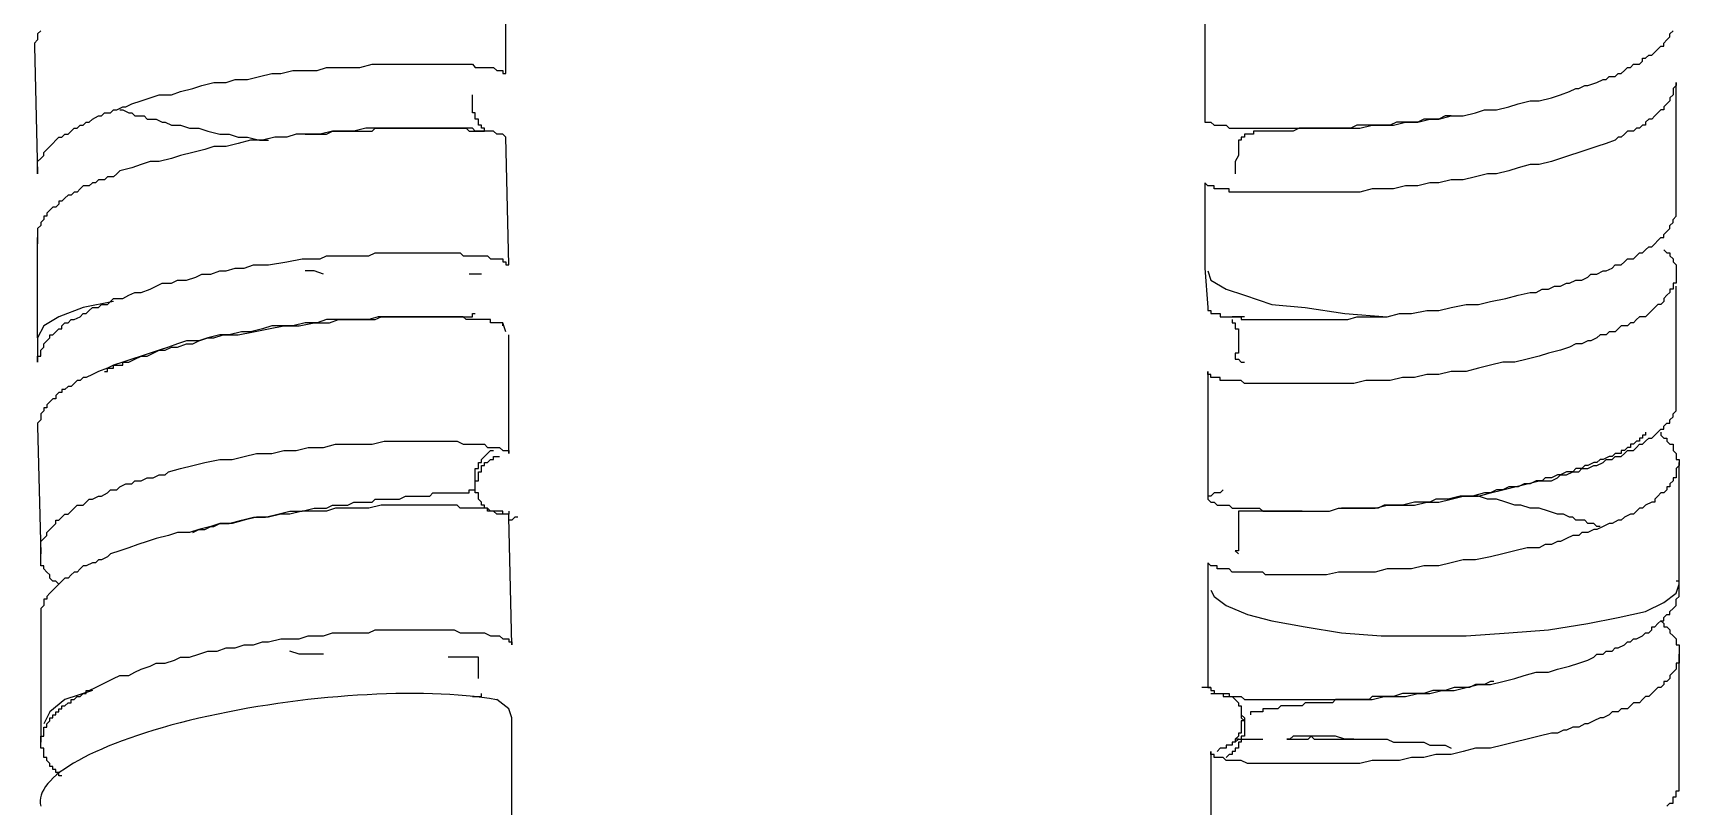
# Model space of a CAD drawing. Extents: x -1585 to -1165, y -4178 to -3881.
# Drawn here: x -1300.81 to -1284.7, y -4094.3 to -4086.74 of the extents above; entities that cross this region are included whole.
import ezdxf

# ---------------------------------------------------------------- set-up
doc = ezdxf.new("R2010")
doc.units = 0
doc.header["$LTSCALE"] = 7
doc.layers.add('DWG', color=7, linetype='CONTINUOUS')

msp = doc.modelspace()

# ---------------------------------------------------------------- linework, layer by layer
at = {"layer": 'DWG'}
for points in [[(-1300.735, -4086.715), (-1300.765, -4086.745), (-1300.765, -4086.775), (-1300.765, -4086.804), (-1300.794, -4086.834), (-1300.794, -4086.864), (-1300.765, -4088.113), (-1300.765, -4088.084), (-1300.765, -4088.054), (-1300.765, -4088.024), (-1300.765, -4087.994), (-1300.735, -4087.965), (-1300.705, -4087.935), (-1300.705, -4087.905), (-1300.675, -4087.875), (-1300.646, -4087.846), (-1300.616, -4087.816), (-1300.586, -4087.786), (-1300.556, -4087.756), (-1300.527, -4087.756), (-1300.497, -4087.727), (-1300.467, -4087.727), (-1300.437, -4087.697), (-1300.408, -4087.667), (-1300.378, -4087.667), (-1300.348, -4087.637), (-1300.318, -4087.637), (-1300.289, -4087.608), (-1300.259, -4087.608), (-1300.229, -4087.578), (-1300.17, -4087.548), (-1300.14, -4087.548), (-1300.11, -4087.518), (-1300.051, -4087.518), (-1300.021, -4087.489), (-1299.991, -4087.489), (-1299.932, -4087.459), (-1299.902, -4087.459), (-1299.842, -4087.429), (-1299.753, -4087.399), (-1299.664, -4087.37), (-1299.575, -4087.34), (-1299.456, -4087.34), (-1299.366, -4087.31), (-1299.247, -4087.28), (-1299.158, -4087.251), (-1299.039, -4087.221), (-1298.92, -4087.221), (-1298.831, -4087.191), (-1298.712, -4087.191), (-1298.593, -4087.161), (-1298.474, -4087.132), (-1298.385, -4087.132), (-1298.266, -4087.102), (-1298.147, -4087.102), (-1298.028, -4087.102), (-1297.938, -4087.072), (-1297.819, -4087.072), (-1297.7, -4087.072), (-1297.611, -4087.072), (-1297.492, -4087.042), (-1297.403, -4087.042), (-1297.314, -4087.042), (-1297.224, -4087.042), (-1297.105, -4087.042), (-1297.016, -4087.042), (-1296.957, -4087.042), (-1296.897, -4087.042), (-1296.867, -4087.042), (-1296.808, -4087.042), (-1296.778, -4087.042), (-1296.748, -4087.042), (-1296.719, -4087.042), (-1296.689, -4087.042), (-1296.629, -4087.042), (-1296.6, -4087.042), (-1296.57, -4087.042), (-1296.54, -4087.042), (-1296.51, -4087.042), (-1296.481, -4087.072), (-1296.451, -4087.072), (-1296.421, -4087.072), (-1296.391, -4087.072), (-1296.362, -4087.072), (-1296.332, -4087.072), (-1296.302, -4087.072), (-1296.272, -4087.102), (-1296.243, -4087.102), (-1296.213, -4087.102), (-1296.213, -4087.132), (-1296.183, -4087.132), (-1296.183, -4085.912)], [(-1289.341, -4086.328), (-1289.341, -4087.578), (-1289.341, -4087.608), (-1289.311, -4087.608), (-1289.281, -4087.608), (-1289.251, -4087.637), (-1289.222, -4087.637), (-1289.192, -4087.637), (-1289.162, -4087.637), (-1289.132, -4087.637), (-1289.103, -4087.667), (-1289.073, -4087.667), (-1289.043, -4087.667), (-1289.013, -4087.667), (-1288.984, -4087.667), (-1288.954, -4087.667), (-1288.924, -4087.667), (-1288.894, -4087.667), (-1288.865, -4087.667), (-1288.805, -4087.667), (-1288.775, -4087.667), (-1288.746, -4087.667), (-1288.716, -4087.667), (-1288.656, -4087.667), (-1288.597, -4087.667), (-1288.508, -4087.667), (-1288.418, -4087.667), (-1288.329, -4087.667), (-1288.21, -4087.667), (-1288.121, -4087.667), (-1288.032, -4087.667), (-1287.913, -4087.667), (-1287.823, -4087.667), (-1287.704, -4087.637), (-1287.585, -4087.637), (-1287.496, -4087.637), (-1287.377, -4087.608), (-1287.258, -4087.608), (-1287.139, -4087.578), (-1287.05, -4087.578), (-1286.931, -4087.548), (-1286.812, -4087.548), (-1286.693, -4087.518), (-1286.604, -4087.489), (-1286.485, -4087.489), (-1286.366, -4087.459), (-1286.276, -4087.429), (-1286.157, -4087.399), (-1286.068, -4087.399), (-1285.949, -4087.37), (-1285.86, -4087.34), (-1285.771, -4087.31), (-1285.711, -4087.28), (-1285.681, -4087.28), (-1285.622, -4087.251), (-1285.592, -4087.251), (-1285.503, -4087.221), (-1285.443, -4087.191), (-1285.414, -4087.191), (-1285.384, -4087.161), (-1285.324, -4087.161), (-1285.295, -4087.132), (-1285.265, -4087.132), (-1285.235, -4087.102), (-1285.205, -4087.072), (-1285.176, -4087.072), (-1285.146, -4087.042), (-1285.086, -4087.042), (-1285.057, -4087.013), (-1285.057, -4086.983), (-1285.027, -4086.983), (-1284.997, -4086.953), (-1284.967, -4086.953), (-1284.938, -4086.923), (-1284.908, -4086.894), (-1284.878, -4086.864), (-1284.848, -4086.864), (-1284.848, -4086.834), (-1284.819, -4086.804), (-1284.789, -4086.775), (-1284.789, -4086.745), (-1284.759, -4086.715)], [(-1289.311, -4089.065), (-1289.281, -4089.155), (-1289.132, -4089.244), (-1288.954, -4089.303), (-1288.686, -4089.393), (-1288.359, -4089.422), (-1287.972, -4089.482), (-1287.556, -4089.512), (-1287.437, -4089.482), (-1287.318, -4089.482), (-1287.169, -4089.452), (-1287.05, -4089.452), (-1286.931, -4089.422), (-1286.782, -4089.393), (-1286.663, -4089.393), (-1286.544, -4089.363), (-1286.395, -4089.333), (-1286.276, -4089.303), (-1286.157, -4089.274), (-1286.098, -4089.274), (-1286.038, -4089.244), (-1285.979, -4089.244), (-1285.919, -4089.214), (-1285.86, -4089.214), (-1285.8, -4089.184), (-1285.771, -4089.184), (-1285.711, -4089.155), (-1285.652, -4089.155), (-1285.592, -4089.125), (-1285.562, -4089.095), (-1285.503, -4089.095), (-1285.443, -4089.065), (-1285.414, -4089.065), (-1285.354, -4089.036), (-1285.324, -4089.006), (-1285.265, -4089.006), (-1285.235, -4088.976), (-1285.205, -4088.946), (-1285.146, -4088.946), (-1285.116, -4088.917), (-1285.086, -4088.887), (-1285.057, -4088.887), (-1285.027, -4088.857), (-1284.997, -4088.827), (-1284.967, -4088.827), (-1284.938, -4088.798), (-1284.908, -4088.768), (-1284.878, -4088.738), (-1284.848, -4088.738), (-1284.848, -4088.708), (-1284.819, -4088.679), (-1284.789, -4088.649), (-1284.789, -4088.619), (-1284.759, -4088.589), (-1284.759, -4088.56), (-1284.729, -4088.53), (-1284.729, -4088.5), (-1284.729, -4088.47), (-1284.729, -4087.221), (-1284.729, -4087.251), (-1284.759, -4087.28), (-1284.759, -4087.31), (-1284.759, -4087.34), (-1284.789, -4087.37), (-1284.789, -4087.399), (-1284.819, -4087.429), (-1284.848, -4087.459), (-1284.848, -4087.489), (-1284.878, -4087.489), (-1284.908, -4087.518), (-1284.938, -4087.548), (-1284.967, -4087.578), (-1284.997, -4087.578), (-1285.027, -4087.608), (-1285.027, -4087.637), (-1285.057, -4087.637), (-1285.086, -4087.667), (-1285.116, -4087.667), (-1285.146, -4087.697), (-1285.205, -4087.697), (-1285.235, -4087.727), (-1285.265, -4087.756), (-1285.295, -4087.756), (-1285.324, -4087.786), (-1285.414, -4087.816), (-1285.503, -4087.846), (-1285.592, -4087.875), (-1285.681, -4087.905), (-1285.771, -4087.935), (-1285.86, -4087.965), (-1285.949, -4087.994), (-1286.068, -4088.024), (-1286.157, -4088.024), (-1286.276, -4088.054), (-1286.366, -4088.084), (-1286.485, -4088.113), (-1286.574, -4088.113), (-1286.693, -4088.143), (-1286.812, -4088.173), (-1286.931, -4088.173), (-1287.05, -4088.203), (-1287.139, -4088.203), (-1287.258, -4088.232), (-1287.377, -4088.232), (-1287.496, -4088.262), (-1287.585, -4088.262), (-1287.704, -4088.262), (-1287.823, -4088.292), (-1287.913, -4088.292), (-1288.032, -4088.292), (-1288.121, -4088.292), (-1288.21, -4088.292), (-1288.299, -4088.292), (-1288.418, -4088.292), (-1288.508, -4088.292), (-1288.567, -4088.292), (-1288.656, -4088.292), (-1288.746, -4088.292), (-1288.775, -4088.292), (-1288.805, -4088.292), (-1288.835, -4088.292), (-1288.894, -4088.292), (-1288.924, -4088.292), (-1288.954, -4088.292), (-1288.984, -4088.292), (-1289.013, -4088.292), (-1289.043, -4088.292), (-1289.073, -4088.292), (-1289.103, -4088.292), (-1289.103, -4088.262), (-1289.132, -4088.262), (-1289.162, -4088.262), (-1289.192, -4088.262), (-1289.222, -4088.262), (-1289.251, -4088.262), (-1289.251, -4088.232), (-1289.281, -4088.232), (-1289.311, -4088.232), (-1289.341, -4088.203), (-1289.341, -4089.036), (-1289.311, -4089.422), (-1289.311, -4089.452), (-1289.281, -4089.452), (-1289.281, -4089.482), (-1289.251, -4089.482), (-1289.222, -4089.482), (-1289.192, -4089.482), (-1289.192, -4089.512), (-1289.162, -4089.512), (-1289.132, -4089.512), (-1289.103, -4089.512), (-1289.073, -4089.512), (-1289.043, -4089.512), (-1289.013, -4089.512), (-1288.984, -4089.512), (-1288.984, -4089.541), (-1288.954, -4089.541), (-1288.924, -4089.541), (-1288.894, -4089.541), (-1288.865, -4089.541), (-1288.835, -4089.541), (-1288.805, -4089.541), (-1288.775, -4089.541), (-1288.746, -4089.541), (-1288.716, -4089.541), (-1288.686, -4089.541), (-1288.627, -4089.541), (-1288.597, -4089.541), (-1288.567, -4089.541), (-1288.537, -4089.541), (-1288.508, -4089.541), (-1288.448, -4089.541), (-1288.418, -4089.541), (-1288.389, -4089.541), (-1288.359, -4089.541), (-1288.299, -4089.541), (-1288.27, -4089.541), (-1288.24, -4089.541), (-1288.18, -4089.541), (-1288.151, -4089.541), (-1288.091, -4089.541), (-1288.061, -4089.541), (-1288.032, -4089.541), (-1287.972, -4089.541), (-1287.942, -4089.541), (-1287.853, -4089.512), (-1287.764, -4089.512), (-1287.645, -4089.512), (-1287.556, -4089.512)], [(-1298.147, -4087.727), (-1297.998, -4087.727), (-1297.938, -4087.727), (-1297.879, -4087.697), (-1297.819, -4087.697), (-1297.76, -4087.697), (-1297.73, -4087.697), (-1297.7, -4087.697), (-1297.671, -4087.697), (-1297.641, -4087.697), (-1297.581, -4087.697), (-1297.552, -4087.697), (-1297.492, -4087.697), (-1297.462, -4087.667), (-1297.403, -4087.667), (-1297.373, -4087.667), (-1297.343, -4087.667), (-1297.284, -4087.667), (-1297.254, -4087.667), (-1297.195, -4087.667), (-1297.165, -4087.667), (-1297.135, -4087.667), (-1297.105, -4087.667), (-1297.046, -4087.667), (-1297.016, -4087.667), (-1296.986, -4087.667), (-1296.957, -4087.667), (-1296.897, -4087.667), (-1296.867, -4087.667), (-1296.838, -4087.667), (-1296.808, -4087.667), (-1296.778, -4087.667), (-1296.748, -4087.667), (-1296.719, -4087.667), (-1296.689, -4087.667), (-1296.659, -4087.667), (-1296.629, -4087.667), (-1296.6, -4087.667), (-1296.57, -4087.667), (-1296.54, -4087.697), (-1296.51, -4087.697), (-1296.481, -4087.697), (-1296.451, -4087.697), (-1296.421, -4087.697), (-1296.391, -4087.697), (-1296.391, -4087.667), (-1296.421, -4087.667), (-1296.421, -4087.637), (-1296.451, -4087.637), (-1296.451, -4087.608), (-1296.451, -4087.578), (-1296.481, -4087.578), (-1296.481, -4087.548), (-1296.481, -4087.518), (-1296.51, -4087.518), (-1296.51, -4087.489), (-1296.51, -4087.459), (-1296.51, -4087.429), (-1296.51, -4087.399), (-1296.51, -4087.37), (-1296.51, -4087.34)], [(-1299.961, -4087.489), (-1299.932, -4087.489), (-1299.872, -4087.518), (-1299.842, -4087.518), (-1299.813, -4087.548), (-1299.753, -4087.548), (-1299.723, -4087.548), (-1299.694, -4087.578), (-1299.634, -4087.578), (-1299.604, -4087.578), (-1299.545, -4087.608), (-1299.515, -4087.608), (-1299.456, -4087.637), (-1299.366, -4087.637), (-1299.277, -4087.667), (-1299.188, -4087.667), (-1299.099, -4087.697), (-1298.98, -4087.727), (-1298.89, -4087.727), (-1298.801, -4087.756), (-1298.712, -4087.756), (-1298.593, -4087.786), (-1298.504, -4087.786)], [(-1286.931, -4087.548), (-1286.99, -4087.548), (-1287.05, -4087.578), (-1287.139, -4087.578), (-1287.199, -4087.578), (-1287.258, -4087.608), (-1287.318, -4087.608), (-1287.407, -4087.608), (-1287.466, -4087.608), (-1287.526, -4087.637), (-1287.615, -4087.637), (-1287.675, -4087.637), (-1287.734, -4087.637), (-1287.794, -4087.637), (-1287.853, -4087.637), (-1287.913, -4087.667), (-1287.972, -4087.667), (-1288.061, -4087.667), (-1288.121, -4087.667), (-1288.151, -4087.667), (-1288.21, -4087.667), (-1288.27, -4087.667), (-1288.329, -4087.667), (-1288.389, -4087.667), (-1288.418, -4087.667), (-1288.478, -4087.697), (-1288.508, -4087.697), (-1288.537, -4087.697), (-1288.567, -4087.697), (-1288.597, -4087.697), (-1288.627, -4087.697), (-1288.656, -4087.697), (-1288.686, -4087.697), (-1288.716, -4087.697), (-1288.746, -4087.697), (-1288.775, -4087.697), (-1288.805, -4087.697), (-1288.835, -4087.697), (-1288.865, -4087.697), (-1288.865, -4087.727), (-1288.894, -4087.727), (-1288.924, -4087.727), (-1288.954, -4087.727), (-1288.954, -4087.756), (-1288.984, -4087.756), (-1288.984, -4087.786), (-1289.013, -4087.786), (-1289.013, -4087.816), (-1289.013, -4087.846), (-1289.013, -4087.875), (-1289.013, -4087.905), (-1289.013, -4087.935), (-1289.043, -4087.994), (-1289.043, -4088.024), (-1289.043, -4088.054), (-1289.043, -4088.084), (-1289.043, -4088.113)], [(-1300.765, -4089.72), (-1300.765, -4089.958), (-1300.765, -4089.928), (-1300.765, -4089.898), (-1300.735, -4089.898), (-1300.735, -4089.869), (-1300.735, -4089.839), (-1300.705, -4089.809), (-1300.705, -4089.779), (-1300.675, -4089.75), (-1300.646, -4089.72), (-1300.646, -4089.69), (-1300.616, -4089.69), (-1300.586, -4089.66), (-1300.556, -4089.631), (-1300.527, -4089.631), (-1300.527, -4089.601), (-1300.497, -4089.571), (-1300.467, -4089.571), (-1300.437, -4089.541), (-1300.408, -4089.541), (-1300.348, -4089.512), (-1300.318, -4089.482), (-1300.289, -4089.482), (-1300.259, -4089.452), (-1300.229, -4089.422), (-1300.17, -4089.422), (-1300.14, -4089.393), (-1300.08, -4089.393), (-1300.051, -4089.363), (-1300.021, -4089.333), (-1299.932, -4089.333), (-1299.872, -4089.303), (-1299.813, -4089.274), (-1299.753, -4089.274), (-1299.664, -4089.244), (-1299.604, -4089.214), (-1299.545, -4089.184), (-1299.456, -4089.184), (-1299.396, -4089.155), (-1299.307, -4089.155), (-1299.218, -4089.125), (-1299.158, -4089.095), (-1299.069, -4089.095), (-1298.98, -4089.065), (-1298.92, -4089.065), (-1298.831, -4089.036), (-1298.742, -4089.036), (-1298.652, -4089.006), (-1298.504, -4089.006), (-1298.325, -4088.976), (-1298.176, -4088.946), (-1297.998, -4088.946), (-1297.938, -4088.917), (-1297.849, -4088.917), (-1297.76, -4088.917), (-1297.7, -4088.917), (-1297.611, -4088.917), (-1297.522, -4088.917), (-1297.462, -4088.887), (-1297.373, -4088.887), (-1297.314, -4088.887), (-1297.254, -4088.887), (-1297.165, -4088.887), (-1297.105, -4088.887), (-1297.046, -4088.887), (-1296.986, -4088.887), (-1296.927, -4088.887), (-1296.867, -4088.887), (-1296.808, -4088.887), (-1296.748, -4088.887), (-1296.689, -4088.887), (-1296.629, -4088.887), (-1296.6, -4088.917), (-1296.54, -4088.917), (-1296.51, -4088.917), (-1296.451, -4088.917), (-1296.421, -4088.917), (-1296.391, -4088.917), (-1296.362, -4088.917), (-1296.332, -4088.946), (-1296.302, -4088.946), (-1296.272, -4088.946), (-1296.243, -4088.946), (-1296.213, -4088.946), (-1296.213, -4088.976), (-1296.183, -4088.976), (-1296.183, -4089.006), (-1296.153, -4089.006), (-1296.183, -4087.756), (-1296.213, -4087.727), (-1296.243, -4087.727), (-1296.272, -4087.727), (-1296.302, -4087.697), (-1296.332, -4087.697), (-1296.362, -4087.697), (-1296.391, -4087.697), (-1296.421, -4087.697), (-1296.451, -4087.697), (-1296.481, -4087.697), (-1296.51, -4087.667), (-1296.57, -4087.667), (-1296.6, -4087.667), (-1296.629, -4087.667), (-1296.659, -4087.667), (-1296.689, -4087.667), (-1296.719, -4087.667), (-1296.778, -4087.667), (-1296.808, -4087.667), (-1296.838, -4087.667), (-1296.897, -4087.667), (-1296.927, -4087.667), (-1296.986, -4087.667), (-1297.016, -4087.667), (-1297.076, -4087.667), (-1297.165, -4087.667), (-1297.254, -4087.667), (-1297.343, -4087.667), (-1297.462, -4087.667), (-1297.552, -4087.667), (-1297.671, -4087.697), (-1297.76, -4087.697), (-1297.879, -4087.697), (-1297.998, -4087.727), (-1298.117, -4087.727), (-1298.236, -4087.727), (-1298.325, -4087.756), (-1298.444, -4087.756), (-1298.563, -4087.786), (-1298.682, -4087.786), (-1298.801, -4087.816), (-1298.92, -4087.846), (-1299.039, -4087.846), (-1299.128, -4087.875), (-1299.247, -4087.905), (-1299.366, -4087.935), (-1299.456, -4087.965), (-1299.575, -4087.994), (-1299.664, -4087.994), (-1299.753, -4088.024), (-1299.842, -4088.054), (-1299.961, -4088.084), (-1299.991, -4088.113), (-1300.021, -4088.143), (-1300.08, -4088.143), (-1300.11, -4088.173), (-1300.17, -4088.173), (-1300.199, -4088.203), (-1300.229, -4088.203), (-1300.259, -4088.232), (-1300.318, -4088.232), (-1300.348, -4088.262), (-1300.378, -4088.292), (-1300.408, -4088.292), (-1300.437, -4088.322), (-1300.467, -4088.322), (-1300.497, -4088.351), (-1300.527, -4088.381), (-1300.556, -4088.381), (-1300.556, -4088.411), (-1300.586, -4088.441), (-1300.616, -4088.441), (-1300.646, -4088.47), (-1300.675, -4088.5), (-1300.675, -4088.53), (-1300.705, -4088.53), (-1300.705, -4088.56), (-1300.735, -4088.589), (-1300.735, -4088.619), (-1300.765, -4088.649), (-1300.765, -4088.679), (-1300.765, -4088.708), (-1300.765, -4088.738), (-1300.765, -4088.768), (-1300.765, -4088.798)], [(-1300.021, -4089.363), (-1300.318, -4089.422), (-1300.556, -4089.512), (-1300.705, -4089.601), (-1300.765, -4089.72), (-1300.765, -4088.738)], [(-1284.848, -4088.857), (-1284.819, -4088.887), (-1284.789, -4088.887), (-1284.789, -4088.917), (-1284.759, -4088.946), (-1284.759, -4088.976), (-1284.729, -4089.006), (-1284.729, -4089.036), (-1284.729, -4089.065), (-1284.729, -4089.095), (-1284.729, -4089.125), (-1284.729, -4089.155), (-1284.729, -4089.184), (-1284.759, -4089.184), (-1284.759, -4089.214), (-1284.759, -4089.244), (-1284.789, -4089.244), (-1284.789, -4089.274), (-1284.819, -4089.303), (-1284.848, -4089.333), (-1284.848, -4089.363), (-1284.878, -4089.393), (-1284.908, -4089.393), (-1284.938, -4089.422), (-1284.967, -4089.452), (-1284.997, -4089.482), (-1285.027, -4089.512), (-1285.086, -4089.512), (-1285.116, -4089.541), (-1285.146, -4089.571), (-1285.176, -4089.571), (-1285.205, -4089.601), (-1285.265, -4089.601), (-1285.295, -4089.631), (-1285.324, -4089.66), (-1285.384, -4089.66), (-1285.414, -4089.69), (-1285.473, -4089.69), (-1285.503, -4089.72), (-1285.562, -4089.75), (-1285.592, -4089.75), (-1285.652, -4089.779), (-1285.711, -4089.779), (-1285.771, -4089.809), (-1285.86, -4089.839), (-1285.979, -4089.869), (-1286.068, -4089.898), (-1286.187, -4089.928), (-1286.306, -4089.958), (-1286.425, -4089.958), (-1286.544, -4089.988), (-1286.663, -4090.017), (-1286.782, -4090.047), (-1286.931, -4090.047), (-1287.05, -4090.077), (-1287.169, -4090.077), (-1287.288, -4090.107), (-1287.407, -4090.107), (-1287.526, -4090.136), (-1287.645, -4090.136), (-1287.764, -4090.136), (-1287.883, -4090.166), (-1288.002, -4090.166), (-1288.061, -4090.166), (-1288.121, -4090.166), (-1288.151, -4090.166), (-1288.21, -4090.166), (-1288.27, -4090.166), (-1288.329, -4090.166), (-1288.359, -4090.166), (-1288.418, -4090.166), (-1288.478, -4090.166), (-1288.508, -4090.166), (-1288.567, -4090.166), (-1288.597, -4090.166), (-1288.656, -4090.166), (-1288.686, -4090.166), (-1288.746, -4090.166), (-1288.775, -4090.166), (-1288.805, -4090.166), (-1288.865, -4090.166), (-1288.894, -4090.166), (-1288.924, -4090.166), (-1288.954, -4090.166), (-1288.984, -4090.136), (-1289.013, -4090.136), (-1289.043, -4090.136), (-1289.073, -4090.136), (-1289.103, -4090.136), (-1289.132, -4090.136), (-1289.162, -4090.136), (-1289.192, -4090.136), (-1289.192, -4090.107), (-1289.222, -4090.107), (-1289.251, -4090.107), (-1289.281, -4090.107), (-1289.281, -4090.077), (-1289.311, -4090.077), (-1289.311, -4090.047), (-1289.311, -4091.297)], [(-1297.968, -4089.095), (-1298.057, -4089.065), (-1298.147, -4089.065)], [(-1296.421, -4089.095), (-1296.451, -4089.095), (-1296.481, -4089.095), (-1296.51, -4089.095), (-1296.54, -4089.095)], [(-1289.162, -4091.207), (-1289.192, -4091.237), (-1289.222, -4091.237), (-1289.251, -4091.237), (-1289.281, -4091.267), (-1289.311, -4091.267), (-1289.311, -4091.297), (-1289.281, -4091.326), (-1289.251, -4091.326), (-1289.222, -4091.356), (-1289.192, -4091.356), (-1289.162, -4091.356), (-1289.132, -4091.356), (-1289.103, -4091.356), (-1289.073, -4091.386), (-1289.043, -4091.386), (-1289.013, -4091.386), (-1288.984, -4091.386), (-1288.954, -4091.386), (-1288.924, -4091.386), (-1288.894, -4091.386), (-1288.835, -4091.386), (-1288.805, -4091.386), (-1288.775, -4091.416), (-1288.716, -4091.416), (-1288.686, -4091.416), (-1288.627, -4091.416), (-1288.597, -4091.416), (-1288.537, -4091.416), (-1288.508, -4091.416), (-1288.448, -4091.416), (-1288.389, -4091.416), (-1288.359, -4091.416), (-1288.299, -4091.416), (-1288.24, -4091.416), (-1288.121, -4091.416), (-1288.032, -4091.386), (-1287.913, -4091.386), (-1287.794, -4091.386), (-1287.675, -4091.386), (-1287.556, -4091.356), (-1287.437, -4091.356), (-1287.288, -4091.356), (-1287.169, -4091.326), (-1287.05, -4091.326), (-1286.931, -4091.297), (-1286.812, -4091.267), (-1286.663, -4091.267), (-1286.544, -4091.237), (-1286.425, -4091.207), (-1286.306, -4091.178), (-1286.187, -4091.148), (-1286.068, -4091.118), (-1285.949, -4091.118), (-1285.89, -4091.088), (-1285.86, -4091.059), (-1285.8, -4091.059), (-1285.741, -4091.029), (-1285.681, -4091.029), (-1285.652, -4090.999), (-1285.592, -4090.999), (-1285.533, -4090.969), (-1285.503, -4090.969), (-1285.443, -4090.94), (-1285.414, -4090.91), (-1285.354, -4090.91), (-1285.324, -4090.88), (-1285.265, -4090.88), (-1285.235, -4090.85), (-1285.205, -4090.821), (-1285.146, -4090.821), (-1285.116, -4090.791), (-1285.086, -4090.761), (-1285.057, -4090.761), (-1285.027, -4090.731), (-1284.997, -4090.702), (-1284.967, -4090.702), (-1284.938, -4090.672), (-1284.908, -4090.642), (-1284.878, -4090.612), (-1284.848, -4090.612), (-1284.848, -4090.583), (-1284.819, -4090.553), (-1284.789, -4090.553), (-1284.789, -4090.523), (-1284.759, -4090.493), (-1284.759, -4090.464), (-1284.729, -4090.434), (-1284.729, -4090.404), (-1284.729, -4090.374), (-1284.729, -4090.345), (-1284.729, -4090.315), (-1284.729, -4089.214)], [(-1296.213, -4089.601), (-1296.213, -4089.571), (-1296.243, -4089.571), (-1296.272, -4089.571), (-1296.302, -4089.571), (-1296.332, -4089.571), (-1296.332, -4089.541), (-1296.362, -4089.541), (-1296.391, -4089.541), (-1296.421, -4089.541), (-1296.451, -4089.541), (-1296.481, -4089.541), (-1296.51, -4089.541), (-1296.54, -4089.541), (-1296.57, -4089.541), (-1296.6, -4089.512), (-1296.629, -4089.512), (-1296.659, -4089.512), (-1296.689, -4089.512), (-1296.719, -4089.512), (-1296.778, -4089.512), (-1296.808, -4089.512), (-1296.838, -4089.512), (-1296.927, -4089.512), (-1296.986, -4089.512), (-1297.076, -4089.512), (-1297.165, -4089.512), (-1297.254, -4089.512), (-1297.343, -4089.512), (-1297.433, -4089.512), (-1297.522, -4089.541), (-1297.641, -4089.541), (-1297.73, -4089.541), (-1297.849, -4089.541), (-1297.938, -4089.541), (-1298.028, -4089.571), (-1298.147, -4089.571), (-1298.266, -4089.601), (-1298.355, -4089.601), (-1298.474, -4089.601), (-1298.563, -4089.631), (-1298.682, -4089.66), (-1298.771, -4089.66), (-1298.89, -4089.69), (-1298.98, -4089.69), (-1299.099, -4089.72), (-1299.188, -4089.75), (-1299.307, -4089.75), (-1299.396, -4089.779), (-1299.485, -4089.809), (-1299.575, -4089.839), (-1299.664, -4089.869), (-1299.753, -4089.898), (-1299.842, -4089.928), (-1299.932, -4089.958), (-1300.021, -4089.988), (-1300.08, -4090.017), (-1300.17, -4090.047), (-1300.229, -4090.077), (-1300.289, -4090.107), (-1300.318, -4090.107), (-1300.348, -4090.136), (-1300.378, -4090.136), (-1300.408, -4090.166), (-1300.437, -4090.196), (-1300.467, -4090.196), (-1300.497, -4090.226), (-1300.527, -4090.226), (-1300.527, -4090.255), (-1300.556, -4090.255), (-1300.586, -4090.285), (-1300.586, -4090.315), (-1300.616, -4090.315), (-1300.646, -4090.345), (-1300.675, -4090.374), (-1300.675, -4090.404), (-1300.705, -4090.404), (-1300.705, -4090.434), (-1300.735, -4090.464), (-1300.735, -4090.493), (-1300.735, -4090.523), (-1300.765, -4090.553), (-1300.765, -4090.583), (-1300.735, -4091.832)], [(-1300.11, -4090.047), (-1300.08, -4090.047), (-1300.08, -4090.017), (-1300.051, -4090.017), (-1300.021, -4090.017), (-1300.021, -4089.988), (-1299.991, -4089.988), (-1299.961, -4089.988), (-1299.932, -4089.988), (-1299.932, -4089.958), (-1299.902, -4089.958), (-1299.872, -4089.958), (-1299.813, -4089.928), (-1299.753, -4089.898), (-1299.694, -4089.898), (-1299.634, -4089.869), (-1299.575, -4089.839), (-1299.515, -4089.839), (-1299.456, -4089.809), (-1299.396, -4089.809), (-1299.307, -4089.779), (-1299.247, -4089.779), (-1299.188, -4089.75), (-1299.099, -4089.72), (-1299.039, -4089.72), (-1298.95, -4089.69), (-1298.89, -4089.69), (-1298.801, -4089.69), (-1298.652, -4089.66), (-1298.504, -4089.631), (-1298.355, -4089.601), (-1298.206, -4089.601), (-1298.057, -4089.571), (-1297.968, -4089.571), (-1297.909, -4089.571), (-1297.819, -4089.541), (-1297.76, -4089.541), (-1297.7, -4089.541), (-1297.611, -4089.541), (-1297.552, -4089.541), (-1297.462, -4089.541), (-1297.403, -4089.512), (-1297.343, -4089.512), (-1297.284, -4089.512), (-1297.224, -4089.512), (-1297.165, -4089.512), (-1297.105, -4089.512), (-1297.046, -4089.512), (-1296.986, -4089.512), (-1296.927, -4089.512), (-1296.897, -4089.512), (-1296.838, -4089.512), (-1296.808, -4089.512), (-1296.748, -4089.512), (-1296.719, -4089.512), (-1296.689, -4089.512), (-1296.659, -4089.512), (-1296.629, -4089.512), (-1296.6, -4089.512), (-1296.57, -4089.512), (-1296.54, -4089.512), (-1296.51, -4089.512), (-1296.51, -4089.482), (-1296.481, -4089.482)], [(-1288.954, -4089.512), (-1288.984, -4089.512), (-1289.013, -4089.512), (-1289.043, -4089.512), (-1289.073, -4089.512)], [(-1296.183, -4089.66), (-1296.213, -4089.571)], [(-1289.073, -4089.541), (-1289.073, -4089.571), (-1289.043, -4089.571), (-1289.043, -4089.601), (-1289.043, -4089.631), (-1289.013, -4089.631), (-1289.013, -4089.66), (-1289.013, -4089.69), (-1289.013, -4089.72), (-1289.013, -4089.75), (-1289.013, -4089.779), (-1289.013, -4089.809), (-1289.013, -4089.839), (-1289.013, -4089.869), (-1289.043, -4089.869), (-1289.043, -4089.898), (-1289.043, -4089.928), (-1289.013, -4089.928), (-1288.984, -4089.958), (-1288.954, -4089.958)], [(-1300.556, -4092.13), (-1300.586, -4092.1), (-1300.616, -4092.1), (-1300.646, -4092.07), (-1300.646, -4092.04), (-1300.675, -4092.011), (-1300.705, -4091.981), (-1300.705, -4091.951), (-1300.735, -4091.951), (-1300.735, -4091.921), (-1300.735, -4091.892), (-1300.735, -4091.862), (-1300.735, -4091.832), (-1300.735, -4091.802), (-1300.735, -4091.773), (-1300.735, -4091.743), (-1300.735, -4091.713), (-1300.705, -4091.683), (-1300.675, -4091.654), (-1300.675, -4091.624), (-1300.646, -4091.594), (-1300.616, -4091.564), (-1300.586, -4091.535), (-1300.586, -4091.505), (-1300.556, -4091.505), (-1300.527, -4091.475), (-1300.497, -4091.445), (-1300.467, -4091.445), (-1300.437, -4091.416), (-1300.408, -4091.386), (-1300.378, -4091.356), (-1300.318, -4091.356), (-1300.289, -4091.326), (-1300.259, -4091.297), (-1300.229, -4091.297), (-1300.17, -4091.267), (-1300.14, -4091.267), (-1300.08, -4091.237), (-1300.051, -4091.207), (-1299.991, -4091.207), (-1299.961, -4091.178), (-1299.902, -4091.148), (-1299.842, -4091.148), (-1299.813, -4091.118), (-1299.753, -4091.118), (-1299.694, -4091.088), (-1299.634, -4091.088), (-1299.575, -4091.059), (-1299.515, -4091.059), (-1299.485, -4091.029), (-1299.366, -4090.999), (-1299.247, -4090.969), (-1299.128, -4090.94), (-1298.98, -4090.91), (-1298.861, -4090.91), (-1298.742, -4090.88), (-1298.623, -4090.85), (-1298.474, -4090.85), (-1298.355, -4090.821), (-1298.236, -4090.821), (-1298.117, -4090.791), (-1297.968, -4090.791), (-1297.849, -4090.761), (-1297.73, -4090.761), (-1297.611, -4090.761), (-1297.492, -4090.761), (-1297.373, -4090.731), (-1297.284, -4090.731), (-1297.224, -4090.731), (-1297.165, -4090.731), (-1297.105, -4090.731), (-1297.046, -4090.731), (-1297.016, -4090.731), (-1296.957, -4090.731), (-1296.927, -4090.731), (-1296.867, -4090.731), (-1296.808, -4090.731), (-1296.778, -4090.731), (-1296.748, -4090.731), (-1296.689, -4090.731), (-1296.659, -4090.731), (-1296.6, -4090.761), (-1296.57, -4090.761), (-1296.54, -4090.761), (-1296.51, -4090.761), (-1296.481, -4090.761), (-1296.451, -4090.761), (-1296.421, -4090.761), (-1296.391, -4090.761), (-1296.362, -4090.791), (-1296.332, -4090.791), (-1296.302, -4090.791), (-1296.272, -4090.791), (-1296.243, -4090.791), (-1296.213, -4090.821), (-1296.183, -4090.821), (-1296.153, -4090.821), (-1296.153, -4090.85), (-1296.153, -4089.69)], [(-1284.878, -4090.642), (-1284.878, -4090.672), (-1284.848, -4090.702), (-1284.819, -4090.702), (-1284.819, -4090.731), (-1284.789, -4090.761), (-1284.759, -4090.761), (-1284.759, -4090.791), (-1284.759, -4090.821), (-1284.729, -4090.85), (-1284.729, -4090.88), (-1284.729, -4090.91), (-1284.7, -4090.91), (-1284.7, -4090.94), (-1284.7, -4090.969), (-1284.729, -4090.999), (-1284.729, -4091.029), (-1284.729, -4091.059), (-1284.729, -4091.088), (-1284.759, -4091.088), (-1284.759, -4091.118), (-1284.789, -4091.148), (-1284.789, -4091.178), (-1284.819, -4091.178), (-1284.819, -4091.207), (-1284.848, -4091.237), (-1284.878, -4091.237), (-1284.908, -4091.267), (-1284.938, -4091.297), (-1284.938, -4091.326), (-1284.967, -4091.326), (-1285.027, -4091.356), (-1285.057, -4091.386), (-1285.086, -4091.386), (-1285.116, -4091.416), (-1285.146, -4091.445), (-1285.176, -4091.445), (-1285.235, -4091.475), (-1285.265, -4091.505), (-1285.295, -4091.505), (-1285.354, -4091.535), (-1285.384, -4091.535), (-1285.443, -4091.564), (-1285.503, -4091.594), (-1285.533, -4091.594), (-1285.592, -4091.624), (-1285.652, -4091.624), (-1285.681, -4091.654), (-1285.741, -4091.654), (-1285.8, -4091.683), (-1285.86, -4091.713), (-1285.89, -4091.713), (-1285.949, -4091.743), (-1286.009, -4091.743), (-1286.068, -4091.773), (-1286.187, -4091.773), (-1286.306, -4091.802), (-1286.425, -4091.832), (-1286.544, -4091.862), (-1286.693, -4091.892), (-1286.812, -4091.892), (-1286.931, -4091.921), (-1287.05, -4091.951), (-1287.199, -4091.951), (-1287.318, -4091.981), (-1287.437, -4091.981), (-1287.556, -4091.981), (-1287.675, -4092.011), (-1287.794, -4092.011), (-1287.913, -4092.011), (-1288.032, -4092.011), (-1288.151, -4092.04), (-1288.27, -4092.04), (-1288.359, -4092.04), (-1288.418, -4092.04), (-1288.478, -4092.04), (-1288.508, -4092.04), (-1288.567, -4092.04), (-1288.597, -4092.04), (-1288.656, -4092.04), (-1288.686, -4092.04), (-1288.746, -4092.04), (-1288.775, -4092.011), (-1288.805, -4092.011), (-1288.865, -4092.011), (-1288.894, -4092.011), (-1288.924, -4092.011), (-1288.954, -4092.011), (-1288.984, -4092.011), (-1289.013, -4092.011), (-1289.043, -4092.011), (-1289.073, -4092.011), (-1289.103, -4091.981), (-1289.132, -4091.981), (-1289.162, -4091.981), (-1289.192, -4091.981), (-1289.222, -4091.981), (-1289.222, -4091.951), (-1289.251, -4091.951), (-1289.281, -4091.951), (-1289.311, -4091.921), (-1289.311, -4092.189), (-1289.311, -4093.141), (-1289.341, -4093.141), (-1289.37, -4093.141)], [(-1285.027, -4090.642), (-1285.027, -4090.672), (-1285.057, -4090.672), (-1285.057, -4090.702), (-1285.086, -4090.702), (-1285.086, -4090.731), (-1285.116, -4090.731), (-1285.146, -4090.761), (-1285.176, -4090.761), (-1285.176, -4090.791), (-1285.205, -4090.791), (-1285.235, -4090.821), (-1285.265, -4090.821), (-1285.265, -4090.85), (-1285.295, -4090.85), (-1285.324, -4090.85), (-1285.354, -4090.88), (-1285.384, -4090.88), (-1285.443, -4090.91), (-1285.473, -4090.91), (-1285.503, -4090.94), (-1285.533, -4090.94), (-1285.592, -4090.969), (-1285.622, -4090.969), (-1285.652, -4090.999), (-1285.711, -4090.999), (-1285.741, -4091.029), (-1285.8, -4091.029), (-1285.86, -4091.059), (-1285.89, -4091.059), (-1285.949, -4091.088), (-1286.009, -4091.088), (-1286.038, -4091.118), (-1286.098, -4091.118), (-1286.157, -4091.148), (-1286.217, -4091.148), (-1286.276, -4091.178), (-1286.306, -4091.178), (-1286.366, -4091.178), (-1286.425, -4091.207), (-1286.485, -4091.207), (-1286.544, -4091.237), (-1286.604, -4091.237), (-1286.723, -4091.267), (-1286.842, -4091.267), (-1286.961, -4091.297), (-1287.08, -4091.297), (-1287.139, -4091.326), (-1287.199, -4091.326), (-1287.258, -4091.326), (-1287.288, -4091.326), (-1287.407, -4091.356), (-1287.496, -4091.356), (-1287.585, -4091.356), (-1287.645, -4091.386), (-1287.734, -4091.386), (-1287.794, -4091.386), (-1287.883, -4091.386), (-1287.942, -4091.386), (-1288.002, -4091.386)], [(-1296.481, -4091.237), (-1296.481, -4091.207), (-1296.481, -4091.178), (-1296.481, -4091.148), (-1296.481, -4091.118), (-1296.481, -4091.088), (-1296.481, -4091.059), (-1296.481, -4091.029), (-1296.481, -4090.999), (-1296.451, -4090.999), (-1296.451, -4090.969), (-1296.451, -4090.94), (-1296.421, -4090.94), (-1296.421, -4090.91), (-1296.391, -4090.88), (-1296.362, -4090.85), (-1296.332, -4090.821), (-1296.302, -4090.821)], [(-1296.153, -4091.416), (-1296.153, -4091.445), (-1296.183, -4091.445), (-1296.213, -4091.445), (-1296.243, -4091.445), (-1296.272, -4091.445), (-1296.302, -4091.416), (-1296.332, -4091.416), (-1296.362, -4091.416), (-1296.362, -4091.386), (-1296.391, -4091.386), (-1296.391, -4091.356), (-1296.421, -4091.356), (-1296.421, -4091.326), (-1296.451, -4091.297), (-1296.451, -4091.267), (-1296.451, -4091.237), (-1296.481, -4091.237), (-1296.481, -4091.207), (-1296.481, -4091.178), (-1296.481, -4091.148), (-1296.481, -4091.118), (-1296.451, -4091.118), (-1296.451, -4091.088), (-1296.451, -4091.059), (-1296.451, -4091.029), (-1296.421, -4091.029), (-1296.421, -4090.999), (-1296.421, -4090.969), (-1296.391, -4090.969), (-1296.391, -4090.94), (-1296.362, -4090.94), (-1296.332, -4090.91), (-1296.302, -4090.91), (-1296.302, -4090.88), (-1296.272, -4090.88), (-1296.243, -4090.88)], [(-1296.391, -4090.94), (-1296.362, -4090.94)], [(-1284.7, -4092.159), (-1284.7, -4090.94)], [(-1299.247, -4091.624), (-1299.188, -4091.594), (-1299.128, -4091.594), (-1299.069, -4091.564), (-1299.039, -4091.564), (-1298.98, -4091.535), (-1298.89, -4091.535), (-1298.771, -4091.505), (-1298.652, -4091.475), (-1298.533, -4091.475), (-1298.414, -4091.445), (-1298.295, -4091.416), (-1298.176, -4091.416), (-1298.057, -4091.386), (-1297.938, -4091.386), (-1297.879, -4091.356), (-1297.819, -4091.356), (-1297.76, -4091.356), (-1297.73, -4091.356), (-1297.671, -4091.326), (-1297.611, -4091.326), (-1297.552, -4091.326), (-1297.492, -4091.326), (-1297.462, -4091.297), (-1297.403, -4091.297), (-1297.343, -4091.297), (-1297.314, -4091.297), (-1297.254, -4091.297), (-1297.224, -4091.297), (-1297.165, -4091.267), (-1297.135, -4091.267), (-1297.076, -4091.267), (-1297.046, -4091.267), (-1296.986, -4091.267), (-1296.957, -4091.267), (-1296.927, -4091.267), (-1296.897, -4091.237), (-1296.838, -4091.237), (-1296.808, -4091.237), (-1296.778, -4091.237), (-1296.748, -4091.237), (-1296.719, -4091.237), (-1296.689, -4091.237), (-1296.659, -4091.237), (-1296.629, -4091.237), (-1296.6, -4091.237), (-1296.57, -4091.237), (-1296.54, -4091.237), (-1296.54, -4091.207), (-1296.51, -4091.207), (-1296.481, -4091.207)], [(-1285.473, -4091.564), (-1285.503, -4091.564), (-1285.533, -4091.535), (-1285.562, -4091.535), (-1285.592, -4091.535), (-1285.622, -4091.505), (-1285.681, -4091.505), (-1285.711, -4091.505), (-1285.741, -4091.475), (-1285.771, -4091.475), (-1285.83, -4091.445), (-1285.86, -4091.445), (-1285.89, -4091.445), (-1285.979, -4091.416), (-1286.068, -4091.386), (-1286.157, -4091.386), (-1286.247, -4091.356), (-1286.306, -4091.356), (-1286.395, -4091.326), (-1286.485, -4091.297), (-1286.574, -4091.297), (-1286.663, -4091.267), (-1286.752, -4091.267)], [(-1300.527, -4094.004), (-1300.556, -4094.004), (-1300.556, -4093.974), (-1300.586, -4093.974), (-1300.586, -4093.944), (-1300.616, -4093.944), (-1300.616, -4093.915), (-1300.646, -4093.915), (-1300.646, -4093.885), (-1300.675, -4093.855), (-1300.675, -4093.825), (-1300.705, -4093.825), (-1300.705, -4093.796), (-1300.705, -4093.766), (-1300.705, -4093.736), (-1300.735, -4093.736), (-1300.735, -4093.706), (-1300.735, -4093.677), (-1300.735, -4093.647), (-1300.735, -4093.617), (-1300.705, -4093.617), (-1300.705, -4093.587), (-1300.705, -4093.558), (-1300.705, -4093.528), (-1300.675, -4093.528), (-1300.675, -4093.498), (-1300.646, -4093.468), (-1300.646, -4093.439), (-1300.616, -4093.439), (-1300.616, -4093.409), (-1300.586, -4093.409), (-1300.586, -4093.379), (-1300.556, -4093.379), (-1300.556, -4093.349), (-1300.527, -4093.349), (-1300.527, -4093.32), (-1300.497, -4093.32), (-1300.467, -4093.29), (-1300.437, -4093.29), (-1300.437, -4093.26), (-1300.408, -4093.26), (-1300.378, -4093.23), (-1300.348, -4093.23), (-1300.318, -4093.201), (-1300.289, -4093.201), (-1300.289, -4093.171), (-1300.259, -4093.171), (-1300.199, -4093.141), (-1300.14, -4093.111), (-1300.08, -4093.082), (-1300.021, -4093.052), (-1299.961, -4093.022), (-1299.872, -4093.022), (-1299.813, -4092.992), (-1299.753, -4092.963), (-1299.664, -4092.933), (-1299.604, -4092.903), (-1299.515, -4092.903), (-1299.426, -4092.873), (-1299.366, -4092.844), (-1299.277, -4092.844), (-1299.188, -4092.814), (-1299.099, -4092.784), (-1299.009, -4092.784), (-1298.92, -4092.754), (-1298.831, -4092.754), (-1298.742, -4092.725), (-1298.652, -4092.725), (-1298.563, -4092.695), (-1298.504, -4092.695), (-1298.385, -4092.665), (-1298.295, -4092.665), (-1298.206, -4092.665), (-1298.117, -4092.635), (-1298.057, -4092.635), (-1297.968, -4092.635), (-1297.879, -4092.606), (-1297.79, -4092.606), (-1297.7, -4092.606), (-1297.611, -4092.606), (-1297.522, -4092.606), (-1297.462, -4092.576), (-1297.373, -4092.576), (-1297.284, -4092.576), (-1297.224, -4092.576), (-1297.135, -4092.576), (-1297.076, -4092.576), (-1296.986, -4092.576), (-1296.927, -4092.576), (-1296.867, -4092.576), (-1296.808, -4092.576), (-1296.748, -4092.576), (-1296.689, -4092.576), (-1296.629, -4092.606), (-1296.57, -4092.606), (-1296.51, -4092.606), (-1296.481, -4092.606), (-1296.421, -4092.606), (-1296.391, -4092.606), (-1296.332, -4092.635), (-1296.302, -4092.635), (-1296.272, -4092.635), (-1296.243, -4092.635), (-1296.213, -4092.665), (-1296.183, -4092.665), (-1296.153, -4092.665), (-1296.153, -4092.695), (-1296.124, -4092.695), (-1296.124, -4092.725), (-1296.153, -4091.475), (-1296.153, -4091.445), (-1296.183, -4091.445), (-1296.213, -4091.445), (-1296.213, -4091.416), (-1296.243, -4091.416), (-1296.272, -4091.416), (-1296.302, -4091.416), (-1296.332, -4091.416), (-1296.362, -4091.386), (-1296.391, -4091.386), (-1296.421, -4091.386), (-1296.451, -4091.386), (-1296.481, -4091.386), (-1296.51, -4091.386), (-1296.54, -4091.386), (-1296.57, -4091.386), (-1296.6, -4091.386), (-1296.629, -4091.386), (-1296.659, -4091.356), (-1296.689, -4091.356), (-1296.748, -4091.356), (-1296.778, -4091.356), (-1296.808, -4091.356), (-1296.867, -4091.356), (-1296.897, -4091.356), (-1296.927, -4091.356), (-1296.986, -4091.356), (-1297.016, -4091.356), (-1297.076, -4091.356), (-1297.105, -4091.356), (-1297.224, -4091.356), (-1297.314, -4091.356), (-1297.403, -4091.356), (-1297.522, -4091.386), (-1297.611, -4091.386), (-1297.73, -4091.386), (-1297.849, -4091.386), (-1297.938, -4091.416), (-1298.057, -4091.416), (-1298.176, -4091.416), (-1298.295, -4091.445), (-1298.385, -4091.445), (-1298.504, -4091.475), (-1298.623, -4091.475), (-1298.742, -4091.505), (-1298.861, -4091.535), (-1298.98, -4091.535), (-1299.069, -4091.564), (-1299.188, -4091.594), (-1299.277, -4091.624), (-1299.396, -4091.624), (-1299.485, -4091.654), (-1299.604, -4091.683), (-1299.694, -4091.713), (-1299.783, -4091.743), (-1299.872, -4091.773), (-1299.961, -4091.802), (-1300.051, -4091.832), (-1300.08, -4091.862), (-1300.14, -4091.892), (-1300.17, -4091.892), (-1300.199, -4091.921), (-1300.229, -4091.921), (-1300.289, -4091.951), (-1300.318, -4091.951), (-1300.348, -4091.981), (-1300.378, -4092.011), (-1300.408, -4092.011), (-1300.437, -4092.04), (-1300.467, -4092.07), (-1300.497, -4092.07), (-1300.527, -4092.1), (-1300.556, -4092.13), (-1300.586, -4092.159), (-1300.616, -4092.189), (-1300.646, -4092.219), (-1300.675, -4092.249), (-1300.675, -4092.278), (-1300.705, -4092.278), (-1300.705, -4092.308), (-1300.705, -4092.338), (-1300.735, -4092.368), (-1300.735, -4092.397), (-1300.735, -4092.427), (-1300.735, -4092.457), (-1300.735, -4093.498), (-1300.735, -4093.677)], [(-1288.389, -4091.416), (-1288.418, -4091.416), (-1288.448, -4091.416), (-1288.478, -4091.416), (-1288.508, -4091.416), (-1288.537, -4091.416), (-1288.567, -4091.416), (-1288.597, -4091.416), (-1288.627, -4091.416), (-1288.656, -4091.416), (-1288.686, -4091.416), (-1288.716, -4091.416), (-1288.746, -4091.416), (-1288.775, -4091.416), (-1288.805, -4091.416), (-1288.835, -4091.416), (-1288.865, -4091.416), (-1288.894, -4091.416), (-1288.924, -4091.416), (-1288.954, -4091.416), (-1288.984, -4091.416), (-1289.013, -4091.416), (-1289.013, -4091.445), (-1289.013, -4091.475), (-1289.013, -4091.505), (-1289.013, -4091.535), (-1289.013, -4091.564), (-1289.013, -4091.594), (-1289.013, -4091.654), (-1289.013, -4091.683), (-1289.013, -4091.713), (-1289.013, -4091.743), (-1289.013, -4091.773), (-1289.013, -4091.802), (-1289.043, -4091.802), (-1289.013, -4091.832)], [(-1296.064, -4091.475), (-1296.094, -4091.475), (-1296.124, -4091.505), (-1296.153, -4091.505)], [(-1289.281, -4093.141), (-1289.311, -4093.141), (-1289.281, -4093.141), (-1289.281, -4093.171), (-1289.251, -4093.171), (-1289.251, -4093.201), (-1289.222, -4093.201), (-1289.192, -4093.201), (-1289.162, -4093.201), (-1289.162, -4093.23), (-1289.132, -4093.23), (-1289.103, -4093.23), (-1289.073, -4093.23), (-1289.043, -4093.23), (-1289.013, -4093.23), (-1288.984, -4093.23), (-1288.954, -4093.26), (-1288.894, -4093.26), (-1288.865, -4093.26), (-1288.835, -4093.26), (-1288.805, -4093.26), (-1288.775, -4093.26), (-1288.716, -4093.26), (-1288.686, -4093.26), (-1288.656, -4093.26), (-1288.597, -4093.26), (-1288.567, -4093.26), (-1288.508, -4093.26), (-1288.478, -4093.26), (-1288.418, -4093.26), (-1288.329, -4093.26), (-1288.24, -4093.26), (-1288.151, -4093.26), (-1288.032, -4093.26), (-1287.942, -4093.26), (-1287.823, -4093.26), (-1287.704, -4093.26), (-1287.585, -4093.23), (-1287.466, -4093.23), (-1287.377, -4093.23), (-1287.258, -4093.201), (-1287.139, -4093.201), (-1287.02, -4093.171), (-1286.901, -4093.171), (-1286.782, -4093.141), (-1286.663, -4093.111), (-1286.544, -4093.111), (-1286.425, -4093.082), (-1286.306, -4093.052), (-1286.217, -4093.022), (-1286.098, -4092.992), (-1285.979, -4092.992), (-1285.89, -4092.963), (-1285.771, -4092.933), (-1285.681, -4092.903), (-1285.592, -4092.873), (-1285.533, -4092.844), (-1285.503, -4092.814), (-1285.443, -4092.814), (-1285.414, -4092.784), (-1285.354, -4092.784), (-1285.324, -4092.754), (-1285.295, -4092.754), (-1285.235, -4092.725), (-1285.205, -4092.695), (-1285.176, -4092.695), (-1285.146, -4092.665), (-1285.116, -4092.665), (-1285.057, -4092.635), (-1285.027, -4092.606), (-1284.997, -4092.606), (-1284.967, -4092.576), (-1284.967, -4092.546), (-1284.938, -4092.546), (-1284.908, -4092.516), (-1284.878, -4092.487), (-1284.848, -4092.487), (-1284.848, -4092.457), (-1284.819, -4092.427), (-1284.789, -4092.427), (-1284.789, -4092.397), (-1284.759, -4092.368), (-1284.729, -4092.338), (-1284.729, -4092.308), (-1284.729, -4092.278), (-1284.7, -4092.249), (-1284.7, -4092.219), (-1284.7, -4092.189), (-1284.7, -4092.159), (-1284.7, -4092.13), (-1284.7, -4092.1), (-1284.729, -4092.1)], [(-1289.281, -4092.189), (-1289.251, -4092.249), (-1289.132, -4092.338), (-1288.924, -4092.427), (-1288.686, -4092.487), (-1288.359, -4092.546), (-1288.002, -4092.606), (-1287.615, -4092.635), (-1287.199, -4092.635), (-1286.782, -4092.635), (-1286.366, -4092.606), (-1285.979, -4092.576), (-1285.592, -4092.516), (-1285.295, -4092.457), (-1285.027, -4092.397), (-1284.848, -4092.308), (-1284.729, -4092.219), (-1284.7, -4092.13)], [(-1284.878, -4092.487), (-1284.848, -4092.516), (-1284.848, -4092.546), (-1284.819, -4092.546), (-1284.789, -4092.576), (-1284.789, -4092.606), (-1284.759, -4092.635), (-1284.729, -4092.665), (-1284.729, -4092.695), (-1284.729, -4092.725), (-1284.7, -4092.725), (-1284.7, -4092.754), (-1284.7, -4092.784), (-1284.7, -4092.814), (-1284.7, -4092.844), (-1284.7, -4092.873), (-1284.7, -4092.903), (-1284.729, -4092.903), (-1284.729, -4092.933), (-1284.729, -4092.963), (-1284.759, -4092.992), (-1284.789, -4093.022), (-1284.789, -4093.052), (-1284.819, -4093.082), (-1284.848, -4093.082), (-1284.848, -4093.111), (-1284.878, -4093.141), (-1284.908, -4093.141), (-1284.938, -4093.171), (-1284.967, -4093.201), (-1284.997, -4093.23), (-1285.027, -4093.23), (-1285.057, -4093.26), (-1285.086, -4093.29), (-1285.146, -4093.29), (-1285.176, -4093.32), (-1285.205, -4093.349), (-1285.265, -4093.349), (-1285.295, -4093.379), (-1285.354, -4093.379), (-1285.384, -4093.409), (-1285.443, -4093.439), (-1285.473, -4093.439), (-1285.533, -4093.468), (-1285.592, -4093.498), (-1285.622, -4093.498), (-1285.681, -4093.528), (-1285.741, -4093.528), (-1285.8, -4093.558), (-1285.83, -4093.558), (-1285.89, -4093.587), (-1285.949, -4093.587), (-1286.068, -4093.617), (-1286.187, -4093.647), (-1286.306, -4093.677), (-1286.425, -4093.706), (-1286.544, -4093.736), (-1286.693, -4093.736), (-1286.812, -4093.766), (-1286.931, -4093.796), (-1287.08, -4093.796), (-1287.199, -4093.825), (-1287.318, -4093.825), (-1287.437, -4093.855), (-1287.585, -4093.855), (-1287.704, -4093.855), (-1287.823, -4093.885), (-1287.942, -4093.885), (-1288.061, -4093.885), (-1288.151, -4093.885), (-1288.21, -4093.885), (-1288.27, -4093.885), (-1288.329, -4093.885), (-1288.389, -4093.885), (-1288.418, -4093.885), (-1288.478, -4093.885), (-1288.537, -4093.885), (-1288.567, -4093.885), (-1288.627, -4093.885), (-1288.656, -4093.885), (-1288.716, -4093.885), (-1288.746, -4093.885), (-1288.775, -4093.885), (-1288.835, -4093.885), (-1288.865, -4093.885), (-1288.894, -4093.885), (-1288.924, -4093.885), (-1288.984, -4093.855), (-1289.013, -4093.855), (-1289.043, -4093.855), (-1289.073, -4093.855), (-1289.103, -4093.855), (-1289.132, -4093.855), (-1289.162, -4093.825), (-1289.192, -4093.825), (-1289.222, -4093.825), (-1289.251, -4093.825), (-1289.251, -4093.796), (-1289.281, -4093.796), (-1289.281, -4093.766), (-1289.281, -4094.986)], [(-1297.968, -4092.814), (-1297.998, -4092.814), (-1298.057, -4092.814), (-1298.087, -4092.814), (-1298.117, -4092.814), (-1298.206, -4092.814), (-1298.295, -4092.784)], [(-1296.451, -4093.052), (-1296.451, -4093.022), (-1296.451, -4092.992), (-1296.451, -4092.963), (-1296.451, -4092.933), (-1296.451, -4092.903), (-1296.451, -4092.873), (-1296.451, -4092.844), (-1296.481, -4092.844), (-1296.51, -4092.844), (-1296.54, -4092.844), (-1296.57, -4092.844), (-1296.6, -4092.844), (-1296.629, -4092.844), (-1296.659, -4092.844), (-1296.689, -4092.844), (-1296.719, -4092.844), (-1296.748, -4092.844)], [(-1284.819, -4094.301), (-1284.789, -4094.272), (-1284.759, -4094.272), (-1284.759, -4094.242), (-1284.759, -4094.212), (-1284.729, -4094.212), (-1284.729, -4094.182), (-1284.729, -4094.153), (-1284.7, -4094.153), (-1284.7, -4094.123), (-1284.7, -4094.093), (-1284.7, -4094.063), (-1284.7, -4094.034), (-1284.7, -4092.814)], [(-1300.229, -4093.171), (-1300.497, -4093.26), (-1300.646, -4093.379), (-1300.705, -4093.498)], [(-1296.51, -4093.23), (-1296.481, -4093.23), (-1296.451, -4093.23), (-1296.421, -4093.23), (-1296.421, -4093.201)], [(-1289.281, -4093.201), (-1289.251, -4093.201), (-1289.222, -4093.201), (-1289.192, -4093.201), (-1289.162, -4093.201), (-1289.132, -4093.201), (-1289.103, -4093.201), (-1289.103, -4093.23), (-1289.073, -4093.23), (-1289.043, -4093.26), (-1289.013, -4093.29), (-1289.013, -4093.32), (-1288.984, -4093.32), (-1288.984, -4093.349), (-1288.984, -4093.379), (-1288.984, -4093.409), (-1288.984, -4093.439), (-1288.954, -4093.468), (-1288.984, -4093.468), (-1288.984, -4093.498), (-1288.984, -4093.528), (-1288.984, -4093.558), (-1288.984, -4093.587), (-1289.013, -4093.587), (-1289.013, -4093.617), (-1289.043, -4093.647), (-1289.043, -4093.677), (-1289.073, -4093.677), (-1289.073, -4093.706), (-1289.103, -4093.706), (-1289.132, -4093.706), (-1289.132, -4093.736), (-1289.162, -4093.736), (-1289.192, -4093.736), (-1289.222, -4093.766)], [(-1286.514, -4093.082), (-1286.544, -4093.082), (-1286.604, -4093.111), (-1286.633, -4093.111), (-1286.693, -4093.111), (-1286.752, -4093.141), (-1286.812, -4093.141), (-1286.901, -4093.141), (-1286.99, -4093.171), (-1287.109, -4093.171), (-1287.199, -4093.201), (-1287.318, -4093.201), (-1287.407, -4093.201), (-1287.496, -4093.23), (-1287.615, -4093.23), (-1287.645, -4093.23), (-1287.704, -4093.23), (-1287.734, -4093.26), (-1287.794, -4093.26), (-1287.823, -4093.26), (-1287.883, -4093.26), (-1287.913, -4093.26), (-1287.972, -4093.26), (-1288.002, -4093.26), (-1288.061, -4093.26), (-1288.091, -4093.29), (-1288.121, -4093.29), (-1288.18, -4093.29), (-1288.21, -4093.29), (-1288.24, -4093.29), (-1288.27, -4093.29), (-1288.329, -4093.29), (-1288.359, -4093.29), (-1288.389, -4093.32), (-1288.418, -4093.32), (-1288.448, -4093.32), (-1288.478, -4093.32), (-1288.508, -4093.32), (-1288.537, -4093.32), (-1288.567, -4093.32), (-1288.597, -4093.32), (-1288.627, -4093.349), (-1288.656, -4093.349), (-1288.686, -4093.349), (-1288.716, -4093.349), (-1288.746, -4093.349), (-1288.775, -4093.349), (-1288.775, -4093.379), (-1288.805, -4093.379), (-1288.835, -4093.379), (-1288.865, -4093.379), (-1288.894, -4093.379), (-1288.894, -4093.409)], [(-1296.124, -4094.539), (-1296.124, -4093.439), (-1296.153, -4093.349), (-1296.272, -4093.26)], [(-1288.984, -4093.409), (-1288.954, -4093.439), (-1288.954, -4093.468), (-1288.954, -4093.498), (-1288.954, -4093.528), (-1288.954, -4093.558), (-1288.954, -4093.587), (-1288.954, -4093.617), (-1288.984, -4093.617), (-1288.984, -4093.647), (-1288.984, -4093.677), (-1289.013, -4093.677), (-1289.013, -4093.706), (-1289.013, -4093.736), (-1289.043, -4093.736), (-1289.043, -4093.766), (-1289.073, -4093.766), (-1289.073, -4093.796), (-1289.103, -4093.796), (-1289.132, -4093.825)], [(-1289.013, -4093.647), (-1289.043, -4093.647), (-1289.043, -4093.677), (-1289.073, -4093.677)], [(-1289.043, -4093.677), (-1289.013, -4093.647), (-1288.984, -4093.647), (-1288.954, -4093.647), (-1288.924, -4093.647), (-1288.894, -4093.647), (-1288.865, -4093.647), (-1288.835, -4093.647), (-1288.805, -4093.647), (-1288.775, -4093.647)], [(-1287.883, -4093.647), (-1287.972, -4093.647), (-1288.061, -4093.617), (-1288.151, -4093.617), (-1288.18, -4093.617), (-1288.24, -4093.617), (-1288.27, -4093.617), (-1288.329, -4093.617), (-1288.359, -4093.617), (-1288.389, -4093.617), (-1288.448, -4093.617), (-1288.478, -4093.617), (-1288.508, -4093.647), (-1288.537, -4093.647), (-1288.508, -4093.647), (-1288.478, -4093.647), (-1288.418, -4093.647), (-1288.389, -4093.647), (-1288.359, -4093.647), (-1288.329, -4093.647), (-1288.299, -4093.617), (-1288.27, -4093.647), (-1288.21, -4093.647), (-1288.18, -4093.647), (-1288.121, -4093.647), (-1288.061, -4093.647), (-1288.032, -4093.647), (-1287.972, -4093.647), (-1287.913, -4093.647), (-1287.883, -4093.647), (-1287.823, -4093.647), (-1287.764, -4093.647), (-1287.704, -4093.647), (-1287.645, -4093.647), (-1287.585, -4093.647), (-1287.556, -4093.647), (-1287.496, -4093.677), (-1287.437, -4093.677), (-1287.377, -4093.677), (-1287.258, -4093.677), (-1287.199, -4093.677), (-1287.139, -4093.706), (-1287.08, -4093.706), (-1287.02, -4093.706), (-1286.99, -4093.706), (-1286.931, -4093.736)]]:
    msp.add_lwpolyline(points, dxfattribs=at)
msp.add_ellipse((-1298.161, -4093.95), major_axis=(2.578, 0.327), ratio=0.261854, start_param=0.716045, end_param=3.177959, dxfattribs=at)

doc.saveas('drawing.dxf')
